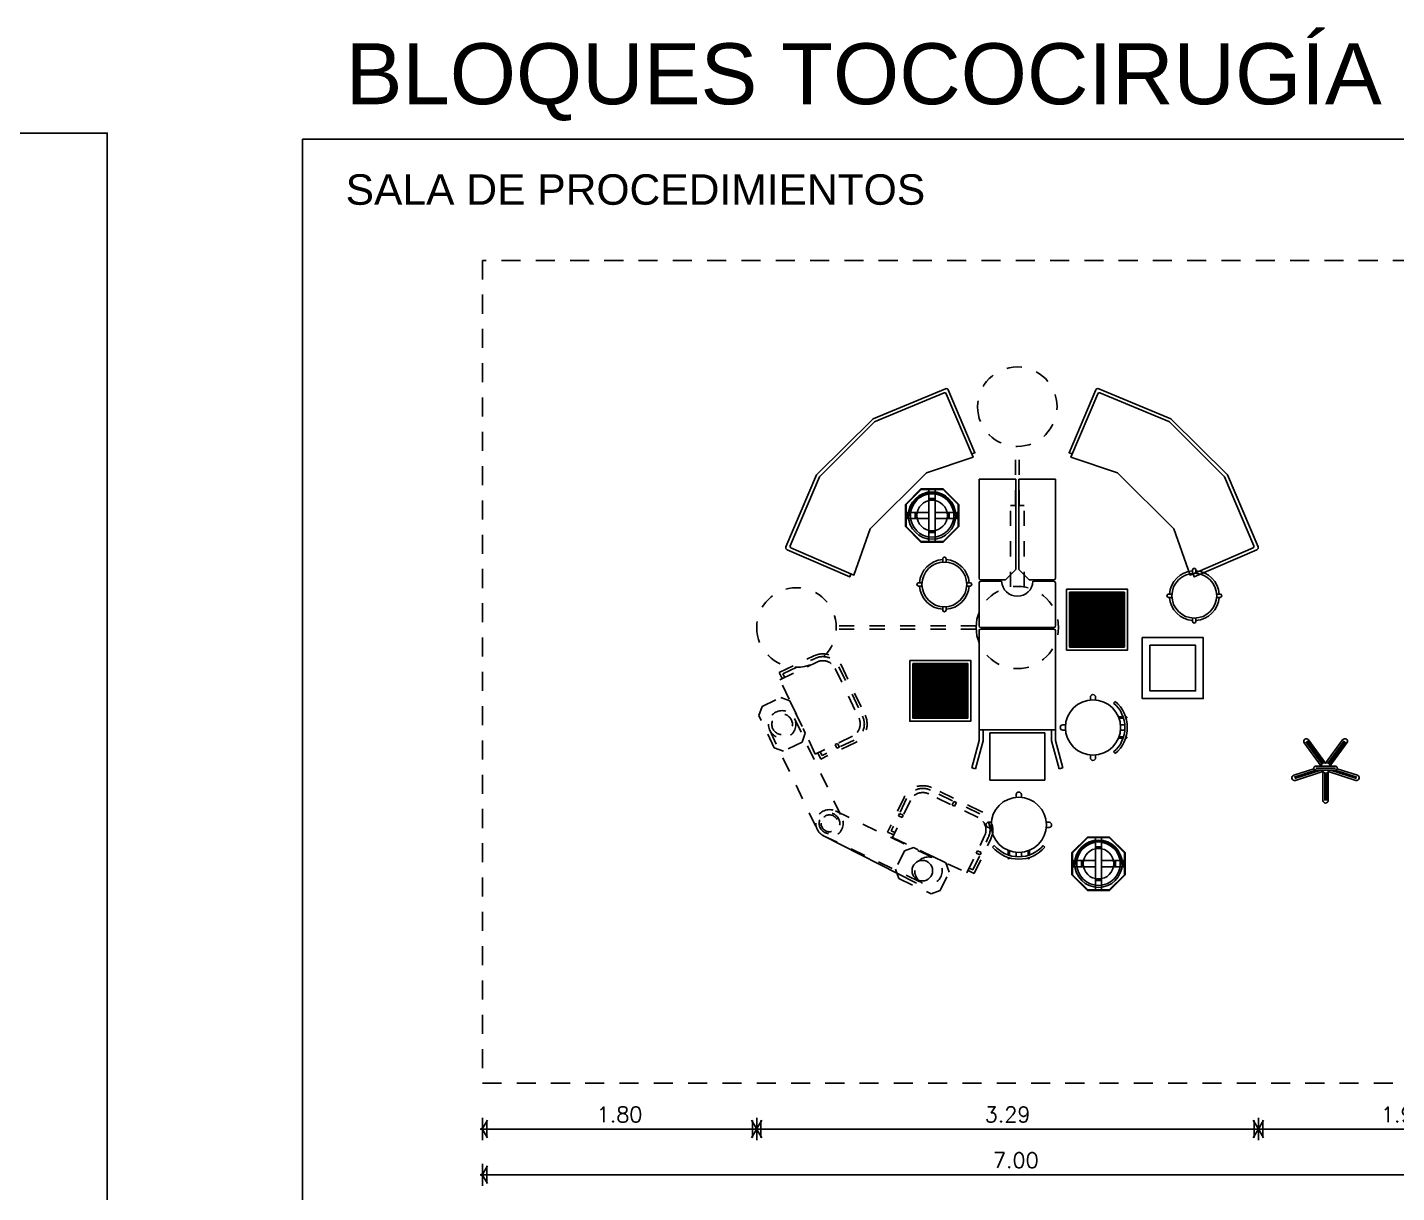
# Model space of a CAD drawing. Header units: millimetres. Extents: x 0 to 53.7, y -32.2 to -5.1.
# Drawn here: x 26.88 to 35.87, y -12.83 to -5.18 of the extents above; entities that cross this region are included whole.
import ezdxf

# ---------------------------------------------------------------- set-up
doc = ezdxf.new("R2010")
doc.units = ezdxf.units.MM
doc.header["$MEASUREMENT"] = 0
for name, pattern in [('HIDDEN2', [0.1875, 0.125, -0.0625]), ('TOCOCIRUGIA$0$DASHED', [0.75, 0.5, -0.25]), ('TOCOCIRUGIA$0$DASHED2', [0.375, 0.25, -0.125])]:
    doc.linetypes.add(name, pattern=pattern)
for name, color, linetype in [('Cot', 8, 'Continuous'), ('Mob', 8, 'Continuous'), ('Proy', 9, 'HIDDEN2'), ('Tex', 2, 'Continuous')]:
    doc.layers.add(name, color=color, linetype=linetype)
doc.styles.add('ARIAL', font='arial.ttf')
doc.styles.add('ROMANS', font='romans.shx')
doc.dimstyles.new('PAÑO', dxfattribs={"dimscale": 0.5, "dimtxt": 0.2, "dimasz": 0.1, "dimexe": 0.18, "dimexo": 0.0625, "dimgap": 0.09, "dimtad": 1, "dimzin": 0, "dimdsep": 46, "dimtxsty": 'ROMANS', "dimblk1": 'COTP', "dimblk2": 'COTP', "dimsah": 1, "dimcen": 0.09, "dimse1": 1, "dimse2": 1, "dimclrd": 256, "dimclrt": 2, "dimaunit": 1, "dimadec": 0, "dimazin": 0, "dimtfac": 1, "dimtix": 1, "dimtmove": 2, "dimatfit": 0, "dimldrblk": 'COTP', "dimfxl": 0.18, "dimtolj": 1, "dimtzin": 0, "dimarcsym": 0})

# ---------------------------------------------------------------- blocks, each defined once
blk = doc.blocks.new('A$C76F738EF')
for p, q in [((-0.0227, 0.8793), (-0.0227, 0.8723)), ((-0.0227, 0.8793), (0.0318, 0.8793)), ((0.0318, 0.8793), (0.0318, 0.872)), ((-0.1511, 0.8088), (0.1265, 0.8088)), ((0.0318, 0.8088), (0.1602, 0.8088)), ((-0.2981, 0.5741), (-0.2981, 0.5848)), ((-0.2706, 0.5848), (-0.2981, 0.5848)), ((-0.2713, 0.5741), (-0.2981, 0.5741)), ((0.2797, 0.5848), (0.3072, 0.5848)), ((0.2804, 0.5741), (0.3072, 0.5741)), ((0.3072, 0.5741), (0.3072, 0.5848)), ((-0.2248, 0.4483), (-0.2248, 0.4238)), ((0.2339, 0.4483), (0.2339, 0.4238)), ((-0.5848, 0.2797), (-0.5848, 0.3072)), ((-0.5741, 0.3072), (-0.5848, 0.3072)), ((-0.5741, 0.2804), (-0.5741, 0.3072)), ((0.5741, 0.2981), (0.5848, 0.2981)), ((0.5741, 0.2713), (0.5741, 0.2981)), ((0.5848, 0.2706), (0.5848, 0.2981)), ((-0.4483, 0.2339), (-0.4238, 0.2339)), ((0.4483, 0.2248), (0.4238, 0.2248)), ((-0.8088, 0.0318), (-0.8088, 0.1602)), ((-0.8088, -0.1511), (-0.8088, 0.1265)), ((0.8088, 0.1511), (0.8088, -0.1265)), ((-0.8793, 0.0318), (-0.872, 0.0318)), ((-0.8793, -0.0227), (-0.8793, 0.0318)), ((0.8793, 0.0227), (0.8723, 0.0227)), ((0.8793, 0.0227), (0.8793, -0.0318)), ((-0.8793, -0.0227), (-0.8723, -0.0227)), ((0.8088, -0.0318), (0.8088, -0.1602)), ((0.8793, -0.0318), (0.872, -0.0318)), ((-0.4483, -0.2248), (-0.4238, -0.2248)), ((0.4483, -0.2339), (0.4238, -0.2339)), ((-0.5848, -0.2706), (-0.5848, -0.2981)), ((-0.5741, -0.2981), (-0.5848, -0.2981)), ((-0.5741, -0.2713), (-0.5741, -0.2981)), ((0.5741, -0.2804), (0.5741, -0.3072)), ((0.5741, -0.3072), (0.5848, -0.3072)), ((0.5848, -0.2797), (0.5848, -0.3072)), ((-0.2339, -0.4483), (-0.2339, -0.4238)), ((0.2248, -0.4483), (0.2248, -0.4238)), ((-0.2804, -0.5741), (-0.3072, -0.5741)), ((-0.3072, -0.5741), (-0.3072, -0.5848)), ((-0.2797, -0.5848), (-0.3072, -0.5848)), ((0.2706, -0.5848), (0.2981, -0.5848)), ((0.2713, -0.5741), (0.2981, -0.5741)), ((0.2981, -0.5741), (0.2981, -0.5848)), ((-0.0318, -0.8088), (-0.1602, -0.8088)), ((0.1511, -0.8088), (-0.1265, -0.8088)), ((-0.0318, -0.8793), (-0.0318, -0.872)), ((0.0227, -0.8793), (-0.0318, -0.8793)), ((0.0227, -0.8793), (0.0227, -0.8723))]:
    blk.add_line(p, q)
for points in [[(-0.2074, 0.8534, 0.667091), (-0.1977, 0.8043, -0.088922), (0.2119, 0.8043, 0.527589), (0.2127, 0.8516, 0.095477)], [(-0.1966, 0.7667, 0.281793), (-0.2591, 0.7697), (-0.2785, 0.4582, 0.418015), (-0.2162, 0.4543)], [(0.2057, 0.7667, -0.281793), (0.2681, 0.7697), (0.2876, 0.4582, -0.418015), (0.2252, 0.4543)], [(-0.7667, 0.2057, -0.281793), (-0.7697, 0.2681), (-0.4582, 0.2876, -0.418015), (-0.4543, 0.2252)], [(0.7667, 0.1966, 0.281793), (0.7697, 0.2591), (0.4582, 0.2785, 0.418015), (0.4543, 0.2162)], [(-0.8534, -0.2074, 0.667091), (-0.8043, -0.1977, -0.088922), (-0.8043, 0.2119, 0.527589), (-0.8516, 0.2127, 0.095477)], [(0.8534, 0.2074, 0.667091), (0.8043, 0.1977, -0.088922), (0.8043, -0.2119, 0.527589), (0.8516, -0.2127, 0.095477)], [(-0.7667, -0.1966, 0.281793), (-0.7697, -0.2591), (-0.4582, -0.2785, 0.418015), (-0.4543, -0.2162)], [(0.7667, -0.2057, -0.281793), (0.7697, -0.2681), (0.4582, -0.2876, -0.418015), (0.4543, -0.2252)], [(-0.2057, -0.7667, -0.281793), (-0.2681, -0.7697), (-0.2876, -0.4582, -0.418015), (-0.2252, -0.4543)], [(0.1966, -0.7667, 0.281793), (0.2591, -0.7697), (0.2785, -0.4582, 0.418015), (0.2162, -0.4543)], [(0.2074, -0.8534, 0.667091), (0.1977, -0.8043, -0.088922), (-0.2119, -0.8043, 0.527589), (-0.2127, -0.8516, 0.095477)]]:
    blk.add_lwpolyline(points, format="xyb", close=True)
blk.add_circle((0, 0), 0.45)
for centre, radius, start, end in [((-0.1511, 0.7351), 0.0737, 90, 147.60084), ((0.1602, 0.7351), 0.0737, 32.39916, 90), ((-0.2615, 0.5795), 0.0182, 117.8828, 162.89536), ((-0.2615, 0.5795), 0.0182, 197.10464, 234.96453), ((0.2705, 0.5795), 0.0182, 17.10464, 62.1172), ((0.2705, 0.5795), 0.0182, 305.03547, 342.89536), ((-0.1511, 0.4238), 0.0737, 180, 194.40356), ((0.1602, 0.4238), 0.0737, 345.59644, 0), ((-0.5795, 0.2705), 0.0182, 107.10464, 152.1172), ((-0.5795, 0.2705), 0.0182, 35.03547, 72.89536), ((0.5795, 0.2615), 0.0182, 107.10464, 144.96453), ((0.5795, 0.2615), 0.0182, 27.8828, 72.89536), ((-0.7351, 0.1602), 0.0737, 122.39916, 180), ((-0.4238, 0.1602), 0.0737, 75.59644, 90), ((0.4238, 0.1511), 0.0737, 90, 104.40356), ((0.7351, 0.1511), 0.0737, 0, 57.60084), ((-0.7351, -0.1511), 0.0737, 180, 237.60084), ((0.7351, -0.1602), 0.0737, 302.39916, 0), ((-0.4238, -0.1511), 0.0737, 270, 284.40356), ((0.4238, -0.1602), 0.0737, 255.59644, 270), ((-0.5795, -0.2615), 0.0182, 207.8828, 252.89536), ((-0.5795, -0.2615), 0.0182, 287.10464, 324.96453), ((0.5795, -0.2705), 0.0182, 215.03547, 252.89536), ((0.5795, -0.2705), 0.0182, 287.10464, 332.1172), ((-0.1602, -0.4238), 0.0737, 165.59644, 180), ((0.1511, -0.4238), 0.0737, 0, 14.40356), ((-0.2705, -0.5795), 0.0182, 125.03547, 162.89536), ((0.2615, -0.5795), 0.0182, 17.10464, 54.96453), ((-0.2705, -0.5795), 0.0182, 197.10464, 242.1172), ((0.2615, -0.5795), 0.0182, 297.8828, 342.89536), ((-0.1602, -0.7351), 0.0737, 212.39916, 270), ((0.1511, -0.7351), 0.0737, 270, 327.60084)]:
    blk.add_arc(centre, radius, start, end)
blk = doc.blocks.new('TOCOCIRUGIA$0$porta')
at = {"linetype": 'TOCOCIRUGIA$0$DASHED2'}
for p, q in [((72.205, 113.0499), (72.2604, 112.8794)), ((72.2155, 113.0533), (72.2614, 112.912)), ((72.4464, 112.9781), (72.3014, 112.8728)), ((72.4529, 112.9692), (72.3078, 112.8639)), ((72.0622, 112.8535), (72.2414, 112.8535)), ((72.0622, 112.8425), (72.2414, 112.8425)), ((72.2048, 112.6459), (72.2602, 112.8164)), ((72.2153, 112.6425), (72.2614, 112.7843)), ((72.4463, 112.7175), (72.3013, 112.8228)), ((72.4528, 112.7264), (72.3077, 112.8317))]:
    blk.add_line(p, q, dxfattribs=at)
blk.add_line((72.2738, 112.9126), (72.2738, 112.7831))
at = {"linetype": 'Continuous'}
for points in [[(72.2699, 112.9244), (72.2269, 113.057, 1), (72.1936, 113.0462), (72.2523, 112.8655), (72.0622, 112.8655, 1), (72.0622, 112.8305), (72.2522, 112.8305), (72.1934, 112.6496, 1), (72.2267, 112.6388), (72.2698, 112.7714)], [(72.2862, 112.819), (72.4392, 112.7078, 1), (72.4598, 112.7361), (72.3061, 112.8478), (72.4599, 112.9595, 1), (72.4394, 112.9878), (72.2862, 112.8765)]]:
    blk.add_lwpolyline(points, format="xyb", dxfattribs=at)
for points in [[(72.2614, 112.8797), (72.2604, 112.8794), (72.2523, 112.8655), (72.2414, 112.8535), (72.2414, 112.8425), (72.2522, 112.8305), (72.2602, 112.8164), (72.2614, 112.816)], [(72.2862, 112.8197), (72.3013, 112.8228), (72.3077, 112.8317), (72.3061, 112.8478), (72.3078, 112.8639), (72.3014, 112.8728), (72.2856, 112.8762)]]:
    blk.add_lwpolyline(points)
at = {"linetype": 'TOCOCIRUGIA$0$DASHED2'}
blk.add_lwpolyline([(72.2614, 112.9126, -1), (72.2862, 112.9126), (72.2862, 112.7831, -1), (72.2614, 112.7831)], format="xyb", close=True, dxfattribs=at)
blk = doc.blocks.new('TOCOCIRUGIA$0$129')
at = {"linetype": 'Continuous'}
for p, q in [((-0.02, 0.1595), (-0.02, 0.1555)), ((-0.02, 0.1595), (0.02, 0.1595)), ((-0.02, 0.1555), (0.02, 0.1555)), ((-0.008, 0.1635), (-0.008, 0.1595)), ((-0.008, 0.1635), (0.008, 0.1635)), ((0, 0.1555), (0, 0.1425)), ((0.008, 0.1635), (0.008, 0.1595)), ((0.02, 0.1595), (0.02, 0.1555)), ((-0.02, -0.1555), (-0.02, -0.1595)), ((-0.02, -0.1555), (0.02, -0.1555)), ((-0.02, -0.1595), (0.02, -0.1595)), ((-0.008, -0.1595), (-0.008, -0.1635)), ((-0.008, -0.1635), (0.008, -0.1635)), ((0, -0.1495), (0, -0.1555)), ((0.008, -0.1595), (0.008, -0.1635)), ((0.02, -0.1555), (0.02, -0.1595))]:
    blk.add_line(p, q, dxfattribs=at)
for radius in [0.1555, 0.1425, 0.1]:
    blk.add_circle((0, 0), radius, dxfattribs=at)
blk.add_arc((0, 0), 0.1495, 90, 270, dxfattribs=at)
blk = doc.blocks.new('TOCOCIRUGIA$0$226')
at = {"linetype": 'Continuous'}
for p, q in [((-0.175, -0.102), (-0.073, 0)), ((-0.073, 0), (0.073, 0)), ((-0.0205, 0), (-0.0205, -0.0701)), ((0.0205, 0), (0.0205, -0.0701)), ((0.073, 0), (0.175, -0.102)), ((-0.1721, -0.1049), (-0.0701, -0.0029)), ((-0.073, -0.0041), (0.073, -0.0041)), ((-0.0205, -0.0641), (0.0205, -0.0641)), ((-0.0205, -0.0701), (0.0205, -0.0701)), ((0.0701, -0.0029), (0.1721, -0.1049)), ((-0.175, -0.102), (-0.175, -0.248)), ((-0.175, -0.1545), (-0.1049, -0.1545)), ((-0.1709, -0.102), (-0.1709, -0.248)), ((-0.1109, -0.1545), (-0.1109, -0.1955)), ((-0.1049, -0.1545), (-0.1049, -0.1955)), ((0.1049, -0.1545), (0.1049, -0.1955)), ((0.1049, -0.1545), (0.175, -0.1545)), ((0.1109, -0.1545), (0.1109, -0.1955)), ((0.1709, -0.102), (0.1709, -0.248)), ((0.175, -0.102), (0.175, -0.248)), ((-0.175, -0.1955), (-0.1049, -0.1955)), ((-0.175, -0.248), (-0.073, -0.35)), ((-0.1721, -0.2451), (-0.0701, -0.3471)), ((0.0701, -0.3471), (0.1721, -0.2451)), ((0.073, -0.35), (0.175, -0.248)), ((0.1049, -0.1955), (0.175, -0.1955)), ((-0.073, -0.3459), (0.073, -0.3459)), ((-0.073, -0.35), (0.073, -0.35)), ((-0.0205, -0.2799), (-0.0205, -0.35)), ((-0.0205, -0.2799), (0.0205, -0.2799)), ((-0.0205, -0.2859), (0.0205, -0.2859)), ((0.0205, -0.2799), (0.0205, -0.35))]:
    blk.add_line(p, q, dxfattribs=at)
at = {"linetype": 'TOCOCIRUGIA$0$DASHED'}
for p, q in [((-0.0205, -0.0701), (-0.0205, -0.1545)), ((0.0205, -0.0701), (0.0205, -0.1545)), ((-0.1049, -0.1545), (0.1049, -0.1545)), ((-0.1049, -0.1955), (0.1049, -0.1955)), ((-0.0205, -0.1955), (-0.0205, -0.2799)), ((0.0205, -0.1955), (0.0205, -0.2799))]:
    blk.add_line(p, q, dxfattribs=at)
blk = doc.blocks.new('TOCOCIRUGIA$0$90')
for p, q in [((-0.37, -0.02), (-0.37, -0.38)), ((-0.36, -0.02), (-0.36, -0.38)), ((-0.35, -0.02), (-0.35, -0.38)), ((-0.34, -0.02), (-0.34, -0.38)), ((-0.33, -0.02), (-0.33, -0.38)), ((-0.32, -0.02), (-0.32, -0.38)), ((-0.31, -0.02), (-0.31, -0.38)), ((-0.3, -0.02), (-0.3, -0.38)), ((-0.29, -0.02), (-0.29, -0.38)), ((-0.28, -0.02), (-0.28, -0.38)), ((-0.27, -0.02), (-0.27, -0.38)), ((-0.26, -0.02), (-0.26, -0.38)), ((-0.25, -0.02), (-0.25, -0.38)), ((-0.24, -0.02), (-0.24, -0.38)), ((-0.23, -0.02), (-0.23, -0.38)), ((-0.22, -0.02), (-0.22, -0.38)), ((-0.21, -0.02), (-0.21, -0.38)), ((-0.2, -0.02), (-0.2, -0.38)), ((-0.19, -0.02), (-0.19, -0.38)), ((-0.18, -0.02), (-0.18, -0.38)), ((-0.17, -0.02), (-0.17, -0.38)), ((-0.16, -0.02), (-0.16, -0.38)), ((-0.15, -0.02), (-0.15, -0.38)), ((-0.14, -0.02), (-0.14, -0.38)), ((-0.13, -0.02), (-0.13, -0.38)), ((-0.12, -0.02), (-0.12, -0.38)), ((-0.11, -0.02), (-0.11, -0.38)), ((-0.1, -0.02), (-0.1, -0.38)), ((-0.09, -0.02), (-0.09, -0.38)), ((-0.08, -0.02), (-0.08, -0.38)), ((-0.07, -0.02), (-0.07, -0.38)), ((-0.06, -0.02), (-0.06, -0.38)), ((-0.05, -0.02), (-0.05, -0.38)), ((-0.04, -0.02), (-0.04, -0.38)), ((-0.03, -0.02), (-0.03, -0.38))]:
    blk.add_line(p, q)
for points in [[(-0.4, -0.4), (-0.4, 0), (0, 0), (0, -0.4)], [(-0.38, -0.38), (-0.38, -0.02), (-0.02, -0.02), (-0.02, -0.38)]]:
    blk.add_lwpolyline(points, close=True)
blk = doc.blocks.new('TOCOCIRUGIA$0$896')
for points in [[(-0.2, -0.4), (0.2, -0.4), (0.2, 0), (-0.2, 0)], [(-0.15, -0.35), (0.15, -0.35), (0.15, -0.05), (-0.15, -0.05)]]:
    blk.add_lwpolyline(points, close=True)
blk = doc.blocks.new('TOCOCIRUGIA$0$158')
at = {"linetype": 'TOCOCIRUGIA$0$DASHED2', "ltscale": 0.3}
for p, q in [((-1.2851, 0.0949), (-0.6909, 0.0949)), ((-0.6909, 0.0949), (-0.6909, 0.0574)), ((-0.6909, 0.0574), (-0.2606, 0.0574)), ((-0.6909, 0.0324), (-0.6909, -0.0051)), ((-0.6909, 0.0324), (-0.2606, 0.0324)), ((-1.2851, -0.0051), (-0.6909, -0.0051)), ((-1.5934, -0.2548), (-1.5934, -1.2753)), ((-1.5684, -0.2548), (-1.5684, -1.2753))]:
    blk.add_line(p, q, dxfattribs=at)
for centre, radius in [((-1.5809, 0.0449), 0.3), ((0.0291, 0.0449), 0.29), ((-1.5809, -1.5651), 0.29)]:
    blk.add_circle(centre, radius, dxfattribs=at)
blk = doc.blocks.new('TOCOCIRUGIA$0$725')
for p, q in [((0, -0.24), (0, 0)), ((0, 0), (0.6509, 0)), ((0.6809, 0), (0.9641, 0)), ((0.9941, 0), (1.715, 0)), ((1.645, -0.5), (1.645, 0)), ((1.715, 0), (1.8946, 0.0484)), ((1.7183, -0.025), (1.9011, 0.0243)), ((1.9011, 0.0243), (1.8946, 0.0484)), ((0.6609, -0.1719), (0.6609, -0.01)), ((0.6709, -0.147), (0.6709, -0.01)), ((0.9741, -0.49), (0.9741, -0.01)), ((0.9841, -0.49), (0.9841, -0.01)), ((1.645, -0.025), (1.7183, -0.025)), ((1.665, -0.43), (1.665, -0.07)), ((1.665, -0.07), (1.975, -0.07)), ((1.975, -0.07), (1.975, -0.43)), ((0.6609, -0.1719), (0.5927, -0.24)), ((0.5927, -0.24), (0, -0.24)), ((0.5927, -0.26), (0, -0.26)), ((0, -0.5), (0, -0.26)), ((0.6609, -0.3281), (0.5927, -0.26)), ((0.6609, -0.49), (0.6609, -0.3281)), ((0.6709, -0.49), (0.6709, -0.353)), ((1.975, -0.43), (1.665, -0.43)), ((0, -0.5), (0.6509, -0.5)), ((0.6809, -0.5), (0.9641, -0.5)), ((0.9941, -0.5), (1.715, -0.5)), ((1.645, -0.475), (1.7183, -0.475)), ((1.715, -0.5), (1.8946, -0.5484)), ((1.7183, -0.475), (1.9011, -0.5243)), ((1.9011, -0.5243), (1.8946, -0.5484))]:
    blk.add_line(p, q)
for centre, radius, start, end in [((0.6509, -0.01), 0.01, 0, 90), ((0.6809, -0.01), 0.01, 90, 180), ((0.9641, -0.01), 0.01, 360, 90), ((0.9941, -0.01), 0.01, 90, 180), ((0.6659, -0.25), 0.1031, 272.77901, 87.22099), ((0.6509, -0.49), 0.01, 270, 0), ((0.6809, -0.49), 0.01, 180, 270), ((0.9641, -0.49), 0.01, 270, 360), ((0.9941, -0.49), 0.01, 180, 270)]:
    blk.add_arc(centre, radius, start, end)
blk = doc.blocks.new('TOCOCIRUGIA$0$LAMPARA')
at = {"linetype": 'TOCOCIRUGIA$0$DASHED', "ltscale": 0.2}
for points in [[(-0.1173, 0.0561), (0.1173, -0.0561), (0.184, -0.0326), (0.2487, 0.1027), (0.2252, 0.1694), (-0.0094, 0.2816), (-0.0761, 0.2581), (-0.1408, 0.1228)], [(0.22, -0.3048), (0.193, -0.2918), (0.2016, -0.2738), (0.2286, -0.2867)]]:
    blk.add_lwpolyline(points, close=True, dxfattribs=at)
for points in [[(-0.2793, 0.1114), (-0.3244, 0.133), (-0.4452, -0.1196, 0.414214), (-0.3746, -0.3196), (-0.0138, -0.4923, 0.414214), (0.1863, -0.4217), (0.3071, -0.1691), (0.262, -0.1475)], [(-0.2879, 0.0934), (-0.315, 0.1063), (-0.4272, -0.1282, 0.414214), (-0.366, -0.3016), (-0.0051, -0.4742, 0.414214), (0.1682, -0.413), (0.2804, -0.1785), (0.2534, -0.1655)]]:
    blk.add_lwpolyline(points, format="xyb", dxfattribs=at)
blk.add_lwpolyline([(-0.353, -0.2745), (0.0078, -0.4471, 0.414214), (0.1412, -0.4001), (0.2706, -0.1295), (-0.2706, 0.1295), (-0.4001, -0.1412, 0.414214)], format="xyb", close=True, dxfattribs=at)
blk = doc.blocks.new('TOCOCIRUGIA$0$BRAZO')
at = {"linetype": 'TOCOCIRUGIA$0$DASHED', "ltscale": 0.005}
for p, q in [((-0.6785, 0.4354), (0.0432, 0.0902)), ((-0.7648, 0.255), (-0.0432, -0.0902)), ((0.0902, 0.0432), (0.4354, -0.6785)), ((-0.0902, -0.0432), (0.255, -0.7648))]:
    blk.add_line(p, q, dxfattribs=at)
for centre, radius in [((-0.7217, 0.3452), 0.1), ((-0.7217, 0.3452), 0.075), ((0, 0), 0.1), ((0, 0), 0.075), ((0, 0), 0.0614), ((0.3452, -0.7217), 0.1)]:
    blk.add_circle(centre, radius, dxfattribs=at)
blk = doc.blocks.new('TOCOCIRUGIA$0$86')
at = {"linetype": 'Continuous'}
for p, q in [((-0.0109, 0.1688), (-0.0109, 0.1466)), ((0.0109, 0.1688), (0.0109, 0.1466)), ((-0.1466, 0.0109), (-0.1688, 0.0109)), ((0.1688, 0.0109), (0.1466, 0.0109)), ((-0.1466, -0.0109), (-0.1688, -0.0109)), ((0.1688, -0.0109), (0.1466, -0.0109)), ((-0.0109, -0.1466), (-0.0109, -0.1688)), ((0.0109, -0.1466), (0.0109, -0.1688))]:
    blk.add_line(p, q, dxfattribs=at)
blk.add_circle((0, 0), 0.147, dxfattribs=at)
for centre, radius, start, end in [((0, 0), 0.1633, 93.82255, 176.17745), ((0, 0.1688), 0.0109, 0, 180), ((0, 0), 0.1633, 3.82255, 86.17745), ((-0.1688, 0), 0.0109, 90, 270), ((0.1688, 0), 0.0109, 270, 90), ((0, 0), 0.1633, 183.82255, 266.17745), ((0, 0), 0.1633, 273.82255, 356.17745), ((0, -0.1688), 0.0109, 180, 0)]:
    blk.add_arc(centre, radius, start, end, dxfattribs=at)
blk = doc.blocks.new('TOCOCIRUGIA$0$85')
at = {"linetype": 'Continuous'}
for p, q in [((-0.0171, 0.4057), (-0.0171, 0.4236)), ((0.0171, 0.4057), (0.0171, 0.4236)), ((-0.1805, 0.2424), (-0.1984, 0.2424)), ((-0.1805, 0.2081), (-0.1984, 0.2081)), ((0.1984, 0.2424), (0.1805, 0.2424)), ((0.1984, 0.2081), (0.1805, 0.2081)), ((-0.1714, 0.0791), (-0.1605, 0.09)), ((0.1714, 0.0791), (0.1605, 0.09)), ((-0.0699, 0.0274), (-0.0699, 0.058)), ((-0.0699, 0.0067), (-0.0699, 0.0111)), ((-0.0611, 0.0245), (-0.0611, 0.0545)), ((-0.0611, 0.0067), (-0.0611, 0.0084)), ((-0.0171, 0.0161), (-0.0171, 0.0448)), ((0.0171, 0.0161), (0.0171, 0.0448)), ((0.0611, 0.0245), (0.0611, 0.0545)), ((0.0611, 0.0067), (0.0611, 0.0084)), ((0.0699, 0.0274), (0.0699, 0.058)), ((0.0699, 0.0067), (0.0699, 0.0111))]:
    blk.add_line(p, q, dxfattribs=at)
blk.add_circle((0, 0.2252), 0.1813, dxfattribs=at)
for centre, radius, start, end in [((0, 0.4236), 0.0171, 0, 180), ((-0.1984, 0.2252), 0.0171, 90, 270), ((0.1984, 0.2252), 0.0171, 270, 90), ((0, 0.2252), 0.2098, 220.11469, 319.88531), ((0, 0.2252), 0.2252, 220.44972, 319.55028), ((-0.0655, 0.0067), 0.00439, 180, 0), ((0.0655, 0.0067), 0.00439, 180, 0)]:
    blk.add_arc(centre, radius, start, end, dxfattribs=at)
blk = doc.blocks.new('TOCOCIRUGIA$0$LAMPARA2')
at = {"linetype": 'TOCOCIRUGIA$0$DASHED', "ltscale": 0.2}
for points in [[(-0.1141, 0.3871), (-0.0925, 0.4322), (-0.3451, 0.5531, 0.414214), (-0.5452, 0.4825), (-0.7178, 0.1217, 0.414214), (-0.6472, -0.0784), (-0.3946, -0.1992), (-0.373, -0.1541)], [(-0.1321, 0.3958), (-0.1192, 0.4228), (-0.3537, 0.535, 0.414214), (-0.5271, 0.4739), (-0.6997, 0.113, 0.414214), (-0.6386, -0.0604), (-0.404, -0.1725), (-0.3911, -0.1455)]]:
    blk.add_lwpolyline(points, format="xyb", dxfattribs=at)
blk.add_lwpolyline([(-0.5001, 0.4609), (-0.6727, 0.1001, 0.414214), (-0.6256, -0.0333), (-0.355, -0.1627), (-0.0961, 0.3785), (-0.3667, 0.508, 0.414214)], format="xyb", close=True, dxfattribs=at)
for points in [[(-0.2455, 0.4833), (-0.2584, 0.4562), (-0.2404, 0.4476), (-0.2275, 0.4746)], [(-0.6177, 0.2844), (-0.5907, 0.2715), (-0.582, 0.2895), (-0.6091, 0.3025)], [(-0.1694, 0.2252), (-0.2816, -0.0094), (-0.2581, -0.0761), (-0.1228, -0.1408), (-0.0561, -0.1173), (0.0561, 0.1173), (0.0326, 0.184), (-0.1027, 0.2487)], [(-0.5303, -0.1121), (-0.5174, -0.0851), (-0.4993, -0.0937), (-0.5123, -0.1208)]]:
    blk.add_lwpolyline(points, close=True, dxfattribs=at)
blk = doc.blocks.new('TOCOCIRUGIA$0$A$C703F1D53')
blk.add_blockref('TOCOCIRUGIA$0$LAMPARA2', (0.1128, -0.0539))
blk = doc.blocks.new('TOCOCIRUGIA$0$177')
at = {"linetype": 'Continuous'}
blk.add_lwpolyline([(0.3102, 0.4795), (0.3175, 0.5003), (0.7289, 0.3237, -0.41216), (0.7368, 0.3041), (0.5381, -0.1681, -0.097185), (0.5359, -0.1713), (0.1709, -0.5361, -0.097185), (0.1677, -0.5382), (-0.3048, -0.7366, -0.41216), (-0.3244, -0.7286), (-0.5006, -0.317), (-0.4797, -0.3098)], format="xyb", dxfattribs=at)
blk.add_lwpolyline([(0.1584, -0.5175, -0.097185), (0.1552, -0.5196), (-0.2977, -0.7097, -0.41216), (-0.3108, -0.7044), (-0.4884, -0.2895), (-0.1839, -0.1838), (0.1839, 0.1838), (0.29, 0.4882), (0.7047, 0.3102, -0.41216), (0.71, 0.2971), (0.5195, -0.1556, -0.097185), (0.5173, -0.1588)], format="xyb", close=True, dxfattribs=at)
blk = doc.blocks.new('COTP')
at = {"color": 0}
for p, q in [((-2.24, 0), (0.28, 0)), ((0, -1.45), (0, 1.45))]:
    blk.add_line(p, q, dxfattribs=at)
at = {"color": 2}
for p, q in [((0.1, -0.17), (-0.67, 1.16)), ((0.1, 0.17), (-0.67, -1.16)), ((-0.56, -1.11), (-0.56, 1.11))]:
    blk.add_line(p, q, dxfattribs=at)
blk = doc.blocks.new('*D748')
at = {"layer": 'Cot', "lineweight": -2, "transparency": 16777216}
blk.add_line((37.1681, -6.7611), (37.1681, -7.3611), dxfattribs=at)
at = {"layer": 'Defpoints', "color": 0, "transparency": 16777216}
for p in [(33.3681, -6.7111), (33.3581, -7.4111), (37.1681, -7.4111)]:
    blk.add_point(p, dxfattribs=at)
at = {"layer": 'Cot', "lineweight": -2, "transparency": 16777216, "xscale": 0.05, "yscale": 0.05, "zscale": 0.05}
for p, rotation in [((37.1681, -6.7111), 90), ((37.1681, -7.4111), 270)]:
    blk.add_blockref('COTP', p, dxfattribs=dict(at, rotation=rotation))
at = {"layer": 'Cot', "color": 2, "transparency": 16777216, "insert": (37.0731, -7.0611), "char_height": 0.1, "attachment_point": 5, "rotation": 90, "style": 'ROMANS'}
blk.add_mtext('\\A1;0.70', dxfattribs=at)
blk = doc.blocks.new('*D749')
at = {"layer": 'Cot', "lineweight": -2, "transparency": 16777216}
blk.add_line((37.1681, -7.4611), (37.1681, -10.8178), dxfattribs=at)
at = {"layer": 'Defpoints', "color": 0, "transparency": 16777216}
for p in [(33.3581, -7.4111), (32.8119, -10.8678), (37.1681, -10.8678)]:
    blk.add_point(p, dxfattribs=at)
at = {"layer": 'Cot', "lineweight": -2, "transparency": 16777216, "xscale": 0.05, "yscale": 0.05, "zscale": 0.05}
for p, rotation in [((37.1681, -7.4111), 90), ((37.1681, -10.8678), 270)]:
    blk.add_blockref('COTP', p, dxfattribs=dict(at, rotation=rotation))
at = {"layer": 'Cot', "color": 2, "transparency": 16777216, "insert": (37.0731, -9.1394), "char_height": 0.1, "attachment_point": 5, "rotation": 90, "style": 'ROMANS'}
blk.add_mtext('\\A1;3.46', dxfattribs=at)
blk = doc.blocks.new('*D750')
at = {"layer": 'Cot', "lineweight": -2, "transparency": 16777216}
blk.add_line((37.1681, -10.9178), (37.1681, -12.0611), dxfattribs=at)
at = {"layer": 'Defpoints', "color": 0, "transparency": 16777216}
for p in [(32.8119, -10.8678), (32.8219, -12.1111), (37.1681, -12.1111)]:
    blk.add_point(p, dxfattribs=at)
at = {"layer": 'Cot', "lineweight": -2, "transparency": 16777216, "xscale": 0.05, "yscale": 0.05, "zscale": 0.05}
for p, rotation in [((37.1681, -10.8678), 90), ((37.1681, -12.1111), 270)]:
    blk.add_blockref('COTP', p, dxfattribs=dict(at, rotation=rotation))
at = {"layer": 'Cot', "color": 2, "transparency": 16777216, "insert": (37.0731, -11.4894), "char_height": 0.1, "attachment_point": 5, "rotation": 90, "style": 'ROMANS'}
blk.add_mtext('\\A1;1.24', dxfattribs=at)
blk = doc.blocks.new('*D752')
at = {"layer": 'Cot', "lineweight": -2, "transparency": 16777216}
blk.add_line((29.9181, -12.4111), (31.6181, -12.4111), dxfattribs=at)
at = {"layer": 'Defpoints', "color": 0, "transparency": 16777216}
for p in [(31.6681, -9.1203), (29.8681, -9.4111), (31.6681, -12.4111)]:
    blk.add_point(p, dxfattribs=at)
at = {"layer": 'Cot', "lineweight": -2, "transparency": 16777216, "xscale": 0.05, "yscale": 0.05, "zscale": 0.05, "rotation": 180}
blk.add_blockref('COTP', (29.8681, -12.4111), dxfattribs=at)
at = {"layer": 'Cot', "lineweight": -2, "transparency": 16777216, "xscale": 0.05, "yscale": 0.05, "zscale": 0.05}
blk.add_blockref('COTP', (31.6681, -12.4111), dxfattribs=at)
at = {"layer": 'Cot', "color": 2, "transparency": 16777216, "insert": (30.7681, -12.3161), "char_height": 0.1, "attachment_point": 5, "style": 'ROMANS'}
blk.add_mtext('\\A1;1.80', dxfattribs=at)
blk = doc.blocks.new('*D753')
at = {"layer": 'Cot', "lineweight": -2, "transparency": 16777216}
blk.add_line((31.7181, -12.4111), (34.9104, -12.4111), dxfattribs=at)
at = {"layer": 'Defpoints', "color": 0, "transparency": 16777216}
for p in [(34.9604, -8.5962), (31.6681, -9.1203), (34.9604, -12.4111)]:
    blk.add_point(p, dxfattribs=at)
at = {"layer": 'Cot', "lineweight": -2, "transparency": 16777216, "xscale": 0.05, "yscale": 0.05, "zscale": 0.05, "rotation": 180}
blk.add_blockref('COTP', (31.6681, -12.4111), dxfattribs=at)
at = {"layer": 'Cot', "lineweight": -2, "transparency": 16777216, "xscale": 0.05, "yscale": 0.05, "zscale": 0.05}
blk.add_blockref('COTP', (34.9604, -12.4111), dxfattribs=at)
at = {"layer": 'Cot', "color": 2, "transparency": 16777216, "insert": (33.3143, -12.3161), "char_height": 0.1, "attachment_point": 5, "style": 'ROMANS'}
blk.add_mtext('\\A1;3.29', dxfattribs=at)
blk = doc.blocks.new('*D754')
at = {"layer": 'Cot', "lineweight": -2, "transparency": 16777216}
blk.add_line((35.0104, -12.4111), (36.8181, -12.4111), dxfattribs=at)
at = {"layer": 'Defpoints', "color": 0, "transparency": 16777216}
for p in [(34.9604, -8.5962), (36.8681, -8.5962), (36.8681, -12.4111)]:
    blk.add_point(p, dxfattribs=at)
at = {"layer": 'Cot', "lineweight": -2, "transparency": 16777216, "xscale": 0.05, "yscale": 0.05, "zscale": 0.05, "rotation": 180}
blk.add_blockref('COTP', (34.9604, -12.4111), dxfattribs=at)
at = {"layer": 'Cot', "lineweight": -2, "transparency": 16777216, "xscale": 0.05, "yscale": 0.05, "zscale": 0.05}
blk.add_blockref('COTP', (36.8681, -12.4111), dxfattribs=at)
at = {"layer": 'Cot', "color": 2, "transparency": 16777216, "insert": (35.9143, -12.3161), "char_height": 0.1, "attachment_point": 5, "style": 'ROMANS'}
blk.add_mtext('\\A1;1.91', dxfattribs=at)
blk = doc.blocks.new('*D755')
at = {"layer": 'Cot', "lineweight": -2, "transparency": 16777216}
blk.add_line((29.9181, -12.7111), (36.8181, -12.7111), dxfattribs=at)
at = {"layer": 'Defpoints', "color": 0, "transparency": 16777216}
for p in [(29.8681, -12.1111), (36.8681, -12.1111), (36.8681, -12.7111)]:
    blk.add_point(p, dxfattribs=at)
at = {"layer": 'Cot', "lineweight": -2, "transparency": 16777216, "xscale": 0.05, "yscale": 0.05, "zscale": 0.05, "rotation": 180}
blk.add_blockref('COTP', (29.8681, -12.7111), dxfattribs=at)
at = {"layer": 'Cot', "lineweight": -2, "transparency": 16777216, "xscale": 0.05, "yscale": 0.05, "zscale": 0.05}
blk.add_blockref('COTP', (36.8681, -12.7111), dxfattribs=at)
at = {"layer": 'Cot', "color": 2, "transparency": 16777216, "insert": (33.3681, -12.6161), "char_height": 0.1, "attachment_point": 5, "style": 'ROMANS'}
blk.add_mtext('\\A1;7.00', dxfattribs=at)

msp = doc.modelspace()

# ---------------------------------------------------------------- linework, layer by layer
at = {"layer": 'Mob'}
msp.add_line((32.716, -10.797), (32.1065, -10.4863), dxfattribs=at)
msp.add_circle((32.7549, -10.7158), 0.0675, dxfattribs=at)
at = {"layer": 'Proy'}
msp.add_lwpolyline([(29.8681, -12.1111), (36.8681, -12.1111), (36.8681, -6.7111), (29.8681, -6.7111)], close=True, dxfattribs=at)
at = {"layer": 'Tex'}
for points in [[(0.006, -5.8754), (0.006, -17.2254), (27.406, -17.2254), (27.406, -5.8754)], [(28.6869, -5.9159), (28.6869, -16.6659), (53.6869, -16.6659), (53.6869, -5.9159)]]:
    msp.add_lwpolyline(points, close=True, dxfattribs=at)

# ---------------------------------------------------------------- block references
at = {"layer": 'Mob', "xscale": -0.900000000000091, "yscale": 0.900000000000091, "zscale": 0.9}
for name, p, rotation in [('TOCOCIRUGIA$0$158', (33.3377, -7.6975), 270), ('TOCOCIRUGIA$0$LAMPARA', (31.9361, -9.7071), 90), ('TOCOCIRUGIA$0$BRAZO', (32.1454, -10.4051), 90)]:
    msp.add_blockref(name, p, dxfattribs=dict(at, rotation=rotation))
at = {"layer": 'Mob', "extrusion": (0, 0, -1), "xscale": -1, "zscale": -1}
for name, p, rotation in [('TOCOCIRUGIA$0$177', (-32.5982, -8.2891), 180.2206316329138), ('TOCOCIRUGIA$0$725', (-33.6281, -8.1462), 90), ('TOCOCIRUGIA$0$226', (-32.9941, -8.3854), 90), ('TOCOCIRUGIA$0$129', (-32.8191, -8.3854), 90), ('TOCOCIRUGIA$0$86', (-32.8996, -8.8375), 90), ('TOCOCIRUGIA$0$86', (-34.5396, -8.9116), 90), ('TOCOCIRUGIA$0$90', (-34.1014, -9.2689), 90), ('TOCOCIRUGIA$0$896', (-34.5978, -9.3864), 90), ('TOCOCIRUGIA$0$90', (-33.0728, -9.7357), 90), ('TOCOCIRUGIA$0$85', (-34.1, -9.7764), 270), ('TOCOCIRUGIA$0$porta', (-148.2489, -82.3167), 270), ('TOCOCIRUGIA$0$226', (-34.0858, -10.6701), 90), ('TOCOCIRUGIA$0$129', (-33.9108, -10.6701), 90)]:
    msp.add_blockref(name, p, dxfattribs=dict(at, rotation=rotation))
at = {"layer": 'Mob', "extrusion": (0, 0, -1), "zscale": -1, "rotation": 179.7793683670863}
msp.add_blockref('TOCOCIRUGIA$0$177', (-34.2199, -8.2891), dxfattribs=at)
at = {"layer": 'Mob', "extrusion": (0, 0, -1)}
for name, p, xscale, yscale, zscale, rotation in [('TOCOCIRUGIA$0$A$C703F1D53', (-32.7549, -10.7158), -0.900000000000091, 0.900000000000091, -0.900000000000091, 90), ('A$C76F738EF', (-25.7741, -13.2411, 0.5845), 1.100000000000073, 1.100000000000073, -1.1, 44.99999999998744)]:
    msp.add_blockref(name, p, dxfattribs=dict(at, xscale=xscale, yscale=yscale, zscale=zscale, rotation=rotation))
at = {"layer": 'Mob', "xscale": -1}
msp.add_blockref('TOCOCIRUGIA$0$85', (33.3877, -10.6405), dxfattribs=at)

# ---------------------------------------------------------------- texts
at = {"layer": 'Tex', "style": 'ARIAL'}
for s, height, p in [('BLOQUES TOCOCIRUGÍA', 0.4, (28.9706, -5.6866)), ('SALA DE PROCEDIMIENTOS', 0.2, (28.9706, -6.3463))]:
    msp.add_text(s, height=height, dxfattribs=at).set_placement(p)

# ---------------------------------------------------------------- dimensions: what is measured, and where the dimension line sits
at = {"layer": 'Cot'}
for base, p1, p2, picture, middle in [((37.1681, -7.4111), (33.3681, -6.7111), (33.3581, -7.4111), '*D748', (37.0731, -7.0611)), ((37.1681, -10.8678), (33.3581, -7.4111), (32.8119, -10.8678), '*D749', (37.0731, -9.1394)), ((37.1681, -12.1111), (32.8119, -10.8678), (32.8219, -12.1111), '*D750', (37.0731, -11.4894))]:
    dim = msp.add_linear_dim(base=base, p1=p1, p2=p2, angle=90, dimstyle='PAÑO', dxfattribs=at)
    dim.commit()
    dim.dimension.update_dxf_attribs({"geometry": picture, "text_midpoint": middle})
for base, p1, p2, picture, middle in [((34.9604, -12.4111), (31.6681, -9.1203), (34.9604, -8.5962), '*D753', (33.3143, -12.3161)), ((36.8681, -12.4111), (34.9604, -8.5962), (36.8681, -8.5962), '*D754', (35.9143, -12.3161)), ((31.6681, -12.4111), (29.8681, -9.4111), (31.6681, -9.1203), '*D752', (30.7681, -12.3161)), ((36.8681, -12.7111), (29.8681, -12.1111), (36.8681, -12.1111), '*D755', (33.3681, -12.6161))]:
    dim = msp.add_linear_dim(base=base, p1=p1, p2=p2, dimstyle='PAÑO', dxfattribs=at)
    dim.commit()
    dim.dimension.update_dxf_attribs({"geometry": picture, "text_midpoint": middle})

doc.saveas('drawing.dxf')
